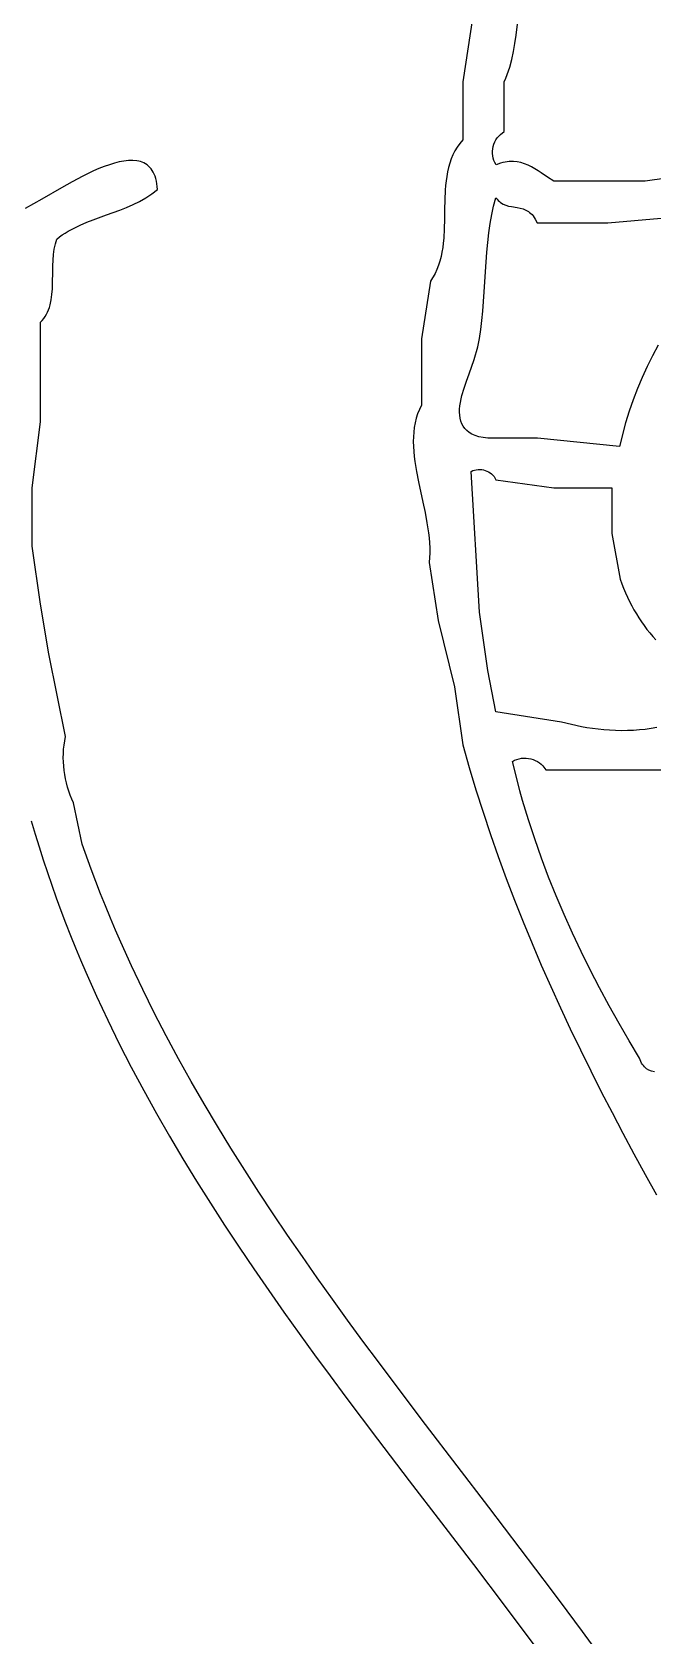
# Model space of a CAD drawing. Extents: x -38.8 to 24, y -17.1 to 3.4.
# Drawn here: x -34.917 to -34.167, y -3.074 to -1.138 of the extents above; entities that cross this region are included whole.
import ezdxf

# ---------------------------------------------------------------- set-up
doc = ezdxf.new("R2010")
doc.units = 0

msp = doc.modelspace()

# ---------------------------------------------------------------- linework, layer by layer
at = {"color": 7, "linetype": 'CONTINUOUS'}
for p, q in [((-34.384314, -1.119146), (-34.396435, -1.198553)), ((-34.332241, -1.142276), (-34.329648, -1.122382)), ((-34.335314, -1.161888), (-34.333662, -1.152144)), ((-34.333662, -1.152144), (-34.332241, -1.142276)), ((-34.339752, -1.18079), (-34.337307, -1.171454)), ((-34.337307, -1.171454), (-34.335314, -1.161888)), ((-34.396435, -1.198553), (-34.396435, -1.268553)), ((-34.346435, -1.198553), (-34.344505, -1.194242)), ((-34.346435, -1.258553), (-34.346435, -1.198553)), ((-34.344505, -1.194242), (-34.342757, -1.18984)), ((-34.342757, -1.18984), (-34.341177, -1.185354)), ((-34.341177, -1.185354), (-34.339752, -1.18079)), ((-34.400034, -1.272806), (-34.40321, -1.277247)), ((-34.396435, -1.268553), (-34.400034, -1.272806)), ((-34.360232, -1.279294), (-34.359663, -1.276488)), ((-34.359663, -1.276488), (-34.358836, -1.273746)), ((-34.358836, -1.273746), (-34.357758, -1.271094)), ((-34.357758, -1.271094), (-34.356438, -1.268558)), ((-34.356438, -1.268558), (-34.354881, -1.266166)), ((-34.354881, -1.266166), (-34.353095, -1.263943)), ((-34.353095, -1.263943), (-34.351087, -1.261916)), ((-34.351087, -1.261916), (-34.346435, -1.258553)), ((-34.811357, -1.295127), (-34.817249, -1.296622)), ((-34.805676, -1.294054), (-34.811357, -1.295127)), ((-34.800238, -1.293445), (-34.805676, -1.294054)), ((-34.795073, -1.293337), (-34.800238, -1.293445)), ((-34.79021, -1.293771), (-34.795073, -1.293337)), ((-34.787902, -1.294202), (-34.79021, -1.293771)), ((-34.785681, -1.294784), (-34.787902, -1.294202)), ((-34.783551, -1.29552), (-34.785681, -1.294784)), ((-34.781515, -1.296416), (-34.783551, -1.29552)), ((-34.779578, -1.297477), (-34.781515, -1.296416)), ((-34.410475, -1.291582), (-34.412231, -1.296658)), ((-34.408404, -1.286647), (-34.410475, -1.291582)), ((-34.405991, -1.281865), (-34.408404, -1.286647)), ((-34.40321, -1.277247), (-34.405991, -1.281865)), ((-34.360569, -1.284995), (-34.360536, -1.282139)), ((-34.360322, -1.287836), (-34.360569, -1.284995)), ((-34.360536, -1.282139), (-34.360232, -1.279294)), ((-34.359789, -1.290637), (-34.360322, -1.287836)), ((-34.358962, -1.29337), (-34.359789, -1.290637)), ((-34.357835, -1.29601), (-34.358962, -1.29337)), ((-34.3564, -1.29853), (-34.357835, -1.29601)), ((-34.348104, -1.295828), (-34.350805, -1.29655)), ((-34.345463, -1.295273), (-34.348104, -1.295828)), ((-34.340357, -1.294639), (-34.345463, -1.295273)), ((-34.335465, -1.294591), (-34.340357, -1.294639)), ((-34.330768, -1.295071), (-34.335465, -1.294591)), ((-34.326248, -1.29602), (-34.330768, -1.295071)), ((-34.321884, -1.297381), (-34.326248, -1.29602)), ((-34.855356, -1.312299), (-34.868378, -1.319138)), ((-34.848829, -1.309084), (-34.855356, -1.312299)), ((-34.842332, -1.306058), (-34.848829, -1.309084)), ((-34.835895, -1.303259), (-34.842332, -1.306058)), ((-34.829549, -1.300728), (-34.835895, -1.303259)), ((-34.823324, -1.298502), (-34.829549, -1.300728)), ((-34.817249, -1.296622), (-34.823324, -1.298502)), ((-34.777744, -1.298707), (-34.779578, -1.297477)), ((-34.776015, -1.300112), (-34.777744, -1.298707)), ((-34.774396, -1.301695), (-34.776015, -1.300112)), ((-34.772891, -1.303463), (-34.774396, -1.301695)), ((-34.771504, -1.30542), (-34.772891, -1.303463)), ((-34.770238, -1.307571), (-34.771504, -1.30542)), ((-34.769096, -1.309921), (-34.770238, -1.307571)), ((-34.768084, -1.312474), (-34.769096, -1.309921)), ((-34.767204, -1.315236), (-34.768084, -1.312474)), ((-34.766461, -1.318212), (-34.767204, -1.315236)), ((-34.415883, -1.312611), (-34.416651, -1.318132)), ((-34.414909, -1.307184), (-34.415883, -1.312611)), ((-34.4137, -1.301863), (-34.414909, -1.307184)), ((-34.412231, -1.296658), (-34.4137, -1.301863)), ((-34.350805, -1.29655), (-34.3564, -1.29853)), ((-34.317657, -1.299095), (-34.321884, -1.297381)), ((-34.313547, -1.301104), (-34.317657, -1.299095)), ((-34.309536, -1.303351), (-34.313547, -1.301104)), ((-34.305603, -1.305776), (-34.309536, -1.303351)), ((-34.301729, -1.308322), (-34.305603, -1.305776)), ((-34.294081, -1.313545), (-34.301729, -1.308322)), ((-34.286435, -1.318553), (-34.294081, -1.313545)), ((-34.106435, -1.308553), (-34.176435, -1.318553)), ((-34.881156, -1.326263), (-34.905008, -1.340117)), ((-34.868378, -1.319138), (-34.881156, -1.326263)), ((-34.775697, -1.336202), (-34.772085, -1.333773)), ((-34.772085, -1.333773), (-34.765088, -1.328468)), ((-34.765858, -1.321406), (-34.766461, -1.318212)), ((-34.765399, -1.324823), (-34.765858, -1.321406)), ((-34.765088, -1.328468), (-34.765399, -1.324823)), ((-34.417673, -1.329404), (-34.418191, -1.340907)), ((-34.417238, -1.323733), (-34.417673, -1.329404)), ((-34.416651, -1.318132), (-34.417238, -1.323733)), ((-34.231435, -1.318553), (-34.286435, -1.318553)), ((-34.176435, -1.318553), (-34.231435, -1.318553)), ((-34.905008, -1.340117), (-34.924968, -1.351354)), ((-34.826764, -1.359103), (-34.810585, -1.353178)), ((-34.810585, -1.353178), (-34.80257, -1.349981)), ((-34.80257, -1.349981), (-34.794667, -1.346521)), ((-34.794667, -1.346521), (-34.78692, -1.34272)), ((-34.78692, -1.34272), (-34.779378, -1.338497)), ((-34.779378, -1.338497), (-34.775697, -1.336202)), ((-34.418419, -1.352545), (-34.418574, -1.364223)), ((-34.418191, -1.340907), (-34.418419, -1.352545)), ((-34.361622, -1.358766), (-34.359265, -1.348402)), ((-34.359265, -1.348402), (-34.356435, -1.338553)), ((-34.356435, -1.338553), (-34.355136, -1.340225)), ((-34.356435, -1.338553), (-34.356435, -1.338553)), ((-34.355136, -1.340225), (-34.353774, -1.341704)), ((-34.353774, -1.341704), (-34.352352, -1.343004)), ((-34.352352, -1.343004), (-34.350877, -1.34414)), ((-34.350877, -1.34414), (-34.347783, -1.345977)), ((-34.347783, -1.345977), (-34.344529, -1.347333)), ((-34.344529, -1.347333), (-34.341154, -1.348325)), ((-34.341154, -1.348325), (-34.337696, -1.349069)), ((-34.337696, -1.349069), (-34.330682, -1.350288)), ((-34.330682, -1.350288), (-34.327202, -1.350995)), ((-34.327202, -1.350995), (-34.323791, -1.351925)), ((-34.323791, -1.351925), (-34.320486, -1.353194)), ((-34.320486, -1.353194), (-34.317326, -1.35492)), ((-34.865932, -1.374893), (-34.858429, -1.371305)), ((-34.858429, -1.371305), (-34.850715, -1.368012)), ((-34.850715, -1.368012), (-34.842835, -1.364933)), ((-34.842835, -1.364933), (-34.826764, -1.359103)), ((-34.418574, -1.364223), (-34.418871, -1.375845)), ((-34.365159, -1.380753), (-34.363567, -1.369574)), ((-34.363567, -1.369574), (-34.361622, -1.358766)), ((-34.317326, -1.35492), (-34.315813, -1.35599)), ((-34.315813, -1.35599), (-34.314349, -1.357219)), ((-34.314349, -1.357219), (-34.312941, -1.358621)), ((-34.312941, -1.358621), (-34.311593, -1.36021)), ((-34.311593, -1.36021), (-34.310309, -1.362)), ((-34.310309, -1.362), (-34.309095, -1.364008)), ((-34.309095, -1.364008), (-34.306894, -1.368732)), ((-34.306894, -1.368732), (-34.221435, -1.368553)), ((-34.221435, -1.368553), (-34.106435, -1.358553)), ((-34.888517, -1.394143), (-34.886709, -1.388219)), ((-34.886709, -1.388219), (-34.88346, -1.385673)), ((-34.88346, -1.385673), (-34.880118, -1.38327)), ((-34.880118, -1.38327), (-34.876688, -1.381001)), ((-34.876688, -1.381001), (-34.873177, -1.378855)), ((-34.873177, -1.378855), (-34.865932, -1.374893)), ((-34.420053, -1.392968), (-34.420751, -1.398544)), ((-34.419525, -1.387317), (-34.420053, -1.392968)), ((-34.418871, -1.375845), (-34.419525, -1.387317)), ((-34.36752, -1.403946), (-34.366457, -1.392235)), ((-34.366457, -1.392235), (-34.365159, -1.380753)), ((-34.891158, -1.413624), (-34.890645, -1.406905)), ((-34.890645, -1.406905), (-34.889797, -1.400391)), ((-34.889797, -1.400391), (-34.888517, -1.394143)), ((-34.422765, -1.40943), (-34.424135, -1.414716)), ((-34.421646, -1.404036), (-34.422765, -1.40943)), ((-34.420751, -1.398544), (-34.421646, -1.404036)), ((-34.369181, -1.427778), (-34.36752, -1.403946)), ((-34.891796, -1.44136), (-34.891566, -1.427439)), ((-34.891566, -1.427439), (-34.891433, -1.420488)), ((-34.891433, -1.420488), (-34.891158, -1.413624)), ((-34.430017, -1.4298), (-34.435687, -1.439093)), ((-34.427734, -1.424913), (-34.430017, -1.4298)), ((-34.425782, -1.419881), (-34.427734, -1.424913)), ((-34.424135, -1.414716), (-34.425782, -1.419881)), ((-34.370617, -1.45168), (-34.369181, -1.427778)), ((-34.892623, -1.454909), (-34.892086, -1.448211)), ((-34.892086, -1.448211), (-34.891796, -1.44136)), ((-34.435687, -1.439093), (-34.446435, -1.508553)), ((-34.896678, -1.473491), (-34.895677, -1.470595)), ((-34.895677, -1.470595), (-34.894822, -1.467609)), ((-34.894822, -1.467609), (-34.893502, -1.461395)), ((-34.893502, -1.461395), (-34.892623, -1.454909)), ((-34.372303, -1.475085), (-34.371399, -1.46348)), ((-34.371399, -1.46348), (-34.370617, -1.45168)), ((-34.906435, -1.488553), (-34.904302, -1.486356)), ((-34.906435, -1.548553), (-34.906435, -1.488553)), ((-34.904302, -1.486356), (-34.902388, -1.484023)), ((-34.902388, -1.484023), (-34.90068, -1.481563)), ((-34.90068, -1.481563), (-34.899168, -1.478983)), ((-34.899168, -1.478983), (-34.897837, -1.47629)), ((-34.897837, -1.47629), (-34.896678, -1.473491)), ((-34.374714, -1.497425), (-34.373388, -1.486424)), ((-34.373388, -1.486424), (-34.372303, -1.475085)), ((-34.446435, -1.508553), (-34.446435, -1.588553)), ((-34.378325, -1.518134), (-34.376339, -1.508019)), ((-34.376339, -1.508019), (-34.374714, -1.497425)), ((-34.382869, -1.533698), (-34.378325, -1.518134)), ((-34.160651, -1.516105), (-34.167412, -1.529024)), ((-34.388981, -1.550748), (-34.382869, -1.533698)), ((-34.173845, -1.54208), (-34.179923, -1.555287)), ((-34.167412, -1.529024), (-34.173845, -1.54208)), ((-34.906435, -1.608553), (-34.906435, -1.548553)), ((-34.395014, -1.56829), (-34.39211, -1.55952)), ((-34.39211, -1.55952), (-34.388981, -1.550748)), ((-34.179923, -1.555287), (-34.185621, -1.568655)), ((-34.39994, -1.589393), (-34.399324, -1.585328)), ((-34.399324, -1.585328), (-34.398498, -1.58117)), ((-34.398498, -1.58117), (-34.397487, -1.576934)), ((-34.397487, -1.576934), (-34.395014, -1.56829)), ((-34.190911, -1.582197), (-34.195765, -1.595924)), ((-34.185621, -1.568655), (-34.190911, -1.582197)), ((-34.452732, -1.60439), (-34.454072, -1.609867)), ((-34.451028, -1.599008), (-34.452732, -1.60439)), ((-34.448937, -1.593727), (-34.451028, -1.599008)), ((-34.446435, -1.588553), (-34.448937, -1.593727)), ((-34.400436, -1.597178), (-34.400319, -1.593348)), ((-34.400266, -1.600869), (-34.400436, -1.597178)), ((-34.400319, -1.593348), (-34.39994, -1.589393)), ((-34.399783, -1.604403), (-34.400266, -1.600869)), ((-34.39896, -1.607766), (-34.399783, -1.604403)), ((-34.195765, -1.595924), (-34.200158, -1.609848)), ((-34.916435, -1.688553), (-34.906435, -1.608553)), ((-34.45575, -1.621083), (-34.456134, -1.626812)), ((-34.45507, -1.615433), (-34.45575, -1.621083)), ((-34.454072, -1.609867), (-34.45507, -1.615433)), ((-34.397773, -1.610942), (-34.39896, -1.607766)), ((-34.396195, -1.613916), (-34.397773, -1.610942)), ((-34.394202, -1.616672), (-34.396195, -1.613916)), ((-34.391766, -1.619194), (-34.394202, -1.616672)), ((-34.388863, -1.621467), (-34.391766, -1.619194)), ((-34.385467, -1.623476), (-34.388863, -1.621467)), ((-34.381551, -1.625204), (-34.385467, -1.623476)), ((-34.377091, -1.626637), (-34.381551, -1.625204)), ((-34.200158, -1.609848), (-34.207448, -1.638334)), ((-34.456134, -1.626812), (-34.456246, -1.632612)), ((-34.456246, -1.632612), (-34.456108, -1.638479)), ((-34.456108, -1.638479), (-34.455745, -1.644406)), ((-34.455745, -1.644406), (-34.455177, -1.650388)), ((-34.372061, -1.627758), (-34.377091, -1.626637)), ((-34.366435, -1.628553), (-34.372061, -1.627758)), ((-34.306435, -1.628553), (-34.366435, -1.628553)), ((-34.207448, -1.638334), (-34.306435, -1.628553)), ((-34.455177, -1.650388), (-34.45443, -1.65642)), ((-34.45443, -1.65642), (-34.452486, -1.668607)), ((-34.452486, -1.668607), (-34.450096, -1.680921)), ((-34.450096, -1.680921), (-34.444717, -1.705747)), ((-34.386435, -1.668553), (-34.384426, -1.667636)), ((-34.376435, -1.838553), (-34.386435, -1.668553)), ((-34.386435, -1.668553), (-34.386435, -1.668553)), ((-34.384426, -1.667636), (-34.382346, -1.666947)), ((-34.382346, -1.666947), (-34.380213, -1.666482)), ((-34.380213, -1.666482), (-34.378046, -1.666236)), ((-34.378046, -1.666236), (-34.375865, -1.666204)), ((-34.375865, -1.666204), (-34.373689, -1.666381)), ((-34.373689, -1.666381), (-34.371538, -1.666762)), ((-34.371538, -1.666762), (-34.36943, -1.667342)), ((-34.36943, -1.667342), (-34.367384, -1.668116)), ((-34.367384, -1.668116), (-34.365421, -1.669079)), ((-34.365421, -1.669079), (-34.363558, -1.670227)), ((-34.363558, -1.670227), (-34.361816, -1.671553)), ((-34.361816, -1.671553), (-34.360213, -1.673054)), ((-34.360213, -1.673054), (-34.35877, -1.674725)), ((-34.35877, -1.674725), (-34.356435, -1.678553)), ((-34.356435, -1.678553), (-34.286435, -1.688553)), ((-34.916435, -1.758553), (-34.916435, -1.688553)), ((-34.286435, -1.688553), (-34.216435, -1.688553)), ((-34.216435, -1.688553), (-34.216435, -1.743553)), ((-34.444717, -1.705747), (-34.442095, -1.718167)), ((-34.442095, -1.718167), (-34.439765, -1.73053)), ((-34.439765, -1.73053), (-34.43791, -1.74279)), ((-34.906435, -1.828553), (-34.916435, -1.758553)), ((-34.43791, -1.74279), (-34.437217, -1.748866)), ((-34.437217, -1.748866), (-34.436713, -1.7549)), ((-34.436713, -1.7549), (-34.43642, -1.760885)), ((-34.43642, -1.760885), (-34.43636, -1.766815)), ((-34.216435, -1.743553), (-34.206435, -1.798553)), ((-34.43636, -1.766815), (-34.437034, -1.778488)), ((-34.437034, -1.778488), (-34.426435, -1.848553)), ((-34.206435, -1.798553), (-34.204449, -1.804118)), ((-34.204449, -1.804118), (-34.202332, -1.809599)), ((-34.202332, -1.809599), (-34.200084, -1.814993)), ((-34.200084, -1.814993), (-34.197709, -1.820296)), ((-34.896435, -1.888553), (-34.906435, -1.828553)), ((-34.197709, -1.820296), (-34.195207, -1.825506)), ((-34.195207, -1.825506), (-34.19258, -1.830619)), ((-34.19258, -1.830619), (-34.189828, -1.835632)), ((-34.189828, -1.835632), (-34.186955, -1.840542)), ((-34.426435, -1.848553), (-34.406435, -1.928553)), ((-34.366435, -1.908553), (-34.376435, -1.838553)), ((-34.186955, -1.840542), (-34.183961, -1.845345)), ((-34.183961, -1.845345), (-34.180848, -1.850039)), ((-34.180848, -1.850039), (-34.177617, -1.85462)), ((-34.177617, -1.85462), (-34.174269, -1.859084)), ((-34.174269, -1.859084), (-34.170808, -1.863429)), ((-34.170808, -1.863429), (-34.167232, -1.867651)), ((-34.167232, -1.867651), (-34.163546, -1.871747)), ((-34.886435, -1.938553), (-34.896435, -1.888553)), ((-34.356435, -1.958553), (-34.366435, -1.908553)), ((-34.406435, -1.928553), (-34.396435, -1.998553)), ((-34.876435, -1.988553), (-34.886435, -1.938553)), ((-34.277197, -1.971278), (-34.356435, -1.958553)), ((-34.253228, -1.976743), (-34.277197, -1.971278)), ((-34.878047, -1.998676), (-34.876435, -1.988553)), ((-34.246702, -1.977847), (-34.253228, -1.976743)), ((-34.240008, -1.978823), (-34.246702, -1.977847)), ((-34.233172, -1.979657), (-34.240008, -1.978823)), ((-34.226217, -1.980338), (-34.233172, -1.979657)), ((-34.219167, -1.980854), (-34.226217, -1.980338)), ((-34.212045, -1.981192), (-34.219167, -1.980854)), ((-34.204876, -1.98134), (-34.212045, -1.981192)), ((-34.197682, -1.981286), (-34.204876, -1.98134)), ((-34.190487, -1.981017), (-34.197682, -1.981286)), ((-34.183316, -1.980522), (-34.190487, -1.981017)), ((-34.176192, -1.979788), (-34.183316, -1.980522)), ((-34.169139, -1.978804), (-34.176192, -1.979788)), ((-34.16218, -1.977556), (-34.169139, -1.978804)), ((-34.878909, -2.014015), (-34.878828, -2.008892)), ((-34.878828, -2.008892), (-34.878541, -2.003776)), ((-34.878541, -2.003776), (-34.878047, -1.998676)), ((-34.396435, -1.998553), (-34.388738, -2.025786)), ((-34.878785, -2.019137), (-34.878909, -2.014015)), ((-34.878456, -2.024251), (-34.878785, -2.019137)), ((-34.877924, -2.029348), (-34.878456, -2.024251)), ((-34.877188, -2.03442), (-34.877924, -2.029348)), ((-34.388738, -2.025786), (-34.380611, -2.05286)), ((-34.336435, -2.018553), (-34.333903, -2.017127)), ((-34.330655, -2.042085), (-34.336435, -2.018553)), ((-34.336435, -2.018553), (-34.336435, -2.018553)), ((-34.333903, -2.017127), (-34.331254, -2.016008)), ((-34.331254, -2.016008), (-34.328514, -2.015187)), ((-34.328514, -2.015187), (-34.325709, -2.014658)), ((-34.325709, -2.014658), (-34.322866, -2.014415)), ((-34.322866, -2.014415), (-34.320009, -2.01445)), ((-34.320009, -2.01445), (-34.317166, -2.014756)), ((-34.317166, -2.014756), (-34.314361, -2.015326)), ((-34.314361, -2.015326), (-34.311621, -2.016153)), ((-34.311621, -2.016153), (-34.308972, -2.01723)), ((-34.308972, -2.01723), (-34.30644, -2.01855)), ((-34.30644, -2.01855), (-34.30405, -2.020107)), ((-34.30405, -2.020107), (-34.301828, -2.021892)), ((-34.301828, -2.021892), (-34.299802, -2.0239)), ((-34.299802, -2.0239), (-34.296435, -2.028553)), ((-34.296435, -2.028553), (-34.226435, -2.028553)), ((-34.226435, -2.028553), (-34.156435, -2.028553)), ((-34.876251, -2.039459), (-34.877188, -2.03442)), ((-34.875113, -2.044457), (-34.876251, -2.039459)), ((-34.873774, -2.049406), (-34.875113, -2.044457)), ((-34.872237, -2.054298), (-34.873774, -2.049406)), ((-34.327528, -2.05381), (-34.330655, -2.042085)), ((-34.8705, -2.059126), (-34.872237, -2.054298)), ((-34.868566, -2.06388), (-34.8705, -2.059126)), ((-34.866435, -2.068553), (-34.868566, -2.06388)), ((-34.856095, -2.118435), (-34.866435, -2.068553)), ((-34.380611, -2.05286), (-34.372068, -2.079779)), ((-34.324247, -2.065507), (-34.327528, -2.05381)), ((-34.320816, -2.077174), (-34.324247, -2.065507)), ((-34.372068, -2.079779), (-34.363121, -2.106546)), ((-34.317237, -2.08881), (-34.320816, -2.077174)), ((-34.309651, -2.111985), (-34.317237, -2.08881)), ((-34.917667, -2.090309), (-34.91303, -2.106031)), ((-34.91303, -2.106031), (-34.90823, -2.121653)), ((-34.363121, -2.106546), (-34.353786, -2.133163)), ((-34.90823, -2.121653), (-34.903267, -2.137175)), ((-34.84529, -2.148447), (-34.856095, -2.118435)), ((-34.301516, -2.135021), (-34.309651, -2.111985)), ((-34.903267, -2.137175), (-34.898146, -2.1526)), ((-34.353786, -2.133163), (-34.344075, -2.159634)), ((-34.292856, -2.15791), (-34.301516, -2.135021)), ((-34.898146, -2.1526), (-34.892868, -2.167928)), ((-34.83967, -2.163323), (-34.84529, -2.148447)), ((-34.833908, -2.178115), (-34.83967, -2.163323)), ((-34.344075, -2.159634), (-34.334001, -2.185962)), ((-34.283699, -2.180642), (-34.292856, -2.15791)), ((-34.892868, -2.167928), (-34.887436, -2.183162)), ((-34.887436, -2.183162), (-34.881854, -2.198303)), ((-34.828007, -2.192823), (-34.833908, -2.178115)), ((-34.334001, -2.185962), (-34.32358, -2.212151)), ((-34.27407, -2.203207), (-34.283699, -2.180642)), ((-34.881854, -2.198303), (-34.876124, -2.213353)), ((-34.82197, -2.207451), (-34.828007, -2.192823)), ((-34.263996, -2.225596), (-34.27407, -2.203207)), ((-34.876124, -2.213353), (-34.870248, -2.228314)), ((-34.815799, -2.221998), (-34.82197, -2.207451)), ((-34.809496, -2.236467), (-34.815799, -2.221998)), ((-34.32358, -2.212151), (-34.312823, -2.238203)), ((-34.870248, -2.228314), (-34.864229, -2.243187)), ((-34.864229, -2.243187), (-34.858071, -2.257974)), ((-34.796507, -2.265175), (-34.809496, -2.236467)), ((-34.312823, -2.238203), (-34.301744, -2.264122)), ((-34.253502, -2.247799), (-34.263996, -2.225596)), ((-34.858071, -2.257974), (-34.851775, -2.272676)), ((-34.242615, -2.269807), (-34.253502, -2.247799)), ((-34.851775, -2.272676), (-34.845346, -2.287296)), ((-34.783023, -2.293588), (-34.796507, -2.265175)), ((-34.301744, -2.264122), (-34.290358, -2.289911)), ((-34.23136, -2.29161), (-34.242615, -2.269807)), ((-34.845346, -2.287296), (-34.838784, -2.301835)), ((-34.838784, -2.301835), (-34.825276, -2.330676)), ((-34.769066, -2.321717), (-34.783023, -2.293588)), ((-34.290358, -2.289911), (-34.278677, -2.315573)), ((-34.219764, -2.313199), (-34.23136, -2.29161)), ((-34.754657, -2.349575), (-34.769066, -2.321717)), ((-34.278677, -2.315573), (-34.266715, -2.341112)), ((-34.207853, -2.334564), (-34.219764, -2.313199)), ((-34.825276, -2.330676), (-34.811274, -2.359212)), ((-34.266715, -2.341112), (-34.254487, -2.36653)), ((-34.195653, -2.355696), (-34.207853, -2.334564)), ((-34.811274, -2.359212), (-34.7968, -2.387458)), ((-34.739816, -2.377173), (-34.754657, -2.349575)), ((-34.183189, -2.376585), (-34.195653, -2.355696)), ((-34.724563, -2.404523), (-34.739816, -2.377173)), ((-34.254487, -2.36653), (-34.242004, -2.391831)), ((-34.18062, -2.382409), (-34.183189, -2.376585)), ((-34.7968, -2.387458), (-34.781876, -2.415426)), ((-34.242004, -2.391831), (-34.229281, -2.417018)), ((-34.179589, -2.384039), (-34.18062, -2.382409)), ((-34.178475, -2.385524), (-34.179589, -2.384039)), ((-34.177281, -2.386866), (-34.178475, -2.385524)), ((-34.174665, -2.389148), (-34.177281, -2.386866)), ((-34.171762, -2.390926), (-34.174665, -2.389148)), ((-34.168595, -2.39224), (-34.171762, -2.390926)), ((-34.165186, -2.393133), (-34.168595, -2.39224)), ((-34.781876, -2.415426), (-34.766523, -2.44313)), ((-34.70892, -2.431638), (-34.724563, -2.404523)), ((-34.229281, -2.417018), (-34.216332, -2.442094)), ((-34.692908, -2.45853), (-34.70892, -2.431638)), ((-34.766523, -2.44313), (-34.750763, -2.470583)), ((-34.216332, -2.442094), (-34.203169, -2.467063)), ((-34.750763, -2.470583), (-34.734618, -2.497799)), ((-34.676547, -2.485211), (-34.692908, -2.45853)), ((-34.203169, -2.467063), (-34.189807, -2.491927)), ((-34.659858, -2.511692), (-34.676547, -2.485211)), ((-34.189807, -2.491927), (-34.176259, -2.51669)), ((-34.734618, -2.497799), (-34.71811, -2.524791)), ((-34.642862, -2.537987), (-34.659858, -2.511692)), ((-34.71811, -2.524791), (-34.70126, -2.551572)), ((-34.176259, -2.51669), (-34.162539, -2.541354)), ((-34.70126, -2.551572), (-34.684092, -2.578155)), ((-34.625579, -2.564106), (-34.642862, -2.537987)), ((-34.608031, -2.590063), (-34.625579, -2.564106)), ((-34.684092, -2.578155), (-34.666626, -2.604555)), ((-34.590238, -2.615868), (-34.608031, -2.590063)), ((-34.666626, -2.604555), (-34.648884, -2.630784)), ((-34.648884, -2.630784), (-34.630888, -2.656855)), ((-34.57222, -2.641535), (-34.590238, -2.615868)), ((-34.554, -2.667075), (-34.57222, -2.641535)), ((-34.630888, -2.656855), (-34.61266, -2.682783)), ((-34.535597, -2.6925), (-34.554, -2.667075)), ((-34.61266, -2.682783), (-34.594222, -2.70858)), ((-34.594222, -2.70858), (-34.575595, -2.73426)), ((-34.517032, -2.717823), (-34.535597, -2.6925)), ((-34.498326, -2.743055), (-34.517032, -2.717823)), ((-34.575595, -2.73426), (-34.556802, -2.759835)), ((-34.4795, -2.768209), (-34.498326, -2.743055)), ((-34.556802, -2.759835), (-34.537865, -2.785321)), ((-34.537865, -2.785321), (-34.499643, -2.836073)), ((-34.441571, -2.818329), (-34.4795, -2.768209)), ((-34.40341, -2.86828), (-34.441571, -2.818329)), ((-34.499643, -2.836073), (-34.461104, -2.886624)), ((-34.365184, -2.918159), (-34.40341, -2.86828)), ((-34.461104, -2.886624), (-34.422423, -2.93708)), ((-34.327059, -2.968062), (-34.365184, -2.918159)), ((-34.422423, -2.93708), (-34.383776, -2.987547)), ((-34.289201, -3.018085), (-34.327059, -2.968062)), ((-34.383776, -2.987547), (-34.345335, -3.038134)), ((-34.270424, -3.043172), (-34.289201, -3.018085)), ((-34.345335, -3.038134), (-34.307277, -3.088945)), ((-34.251776, -3.068325), (-34.270424, -3.043172)), ((-34.233279, -3.093557), (-34.251776, -3.068325))]:
    msp.add_line(p, q, dxfattribs=at)

doc.saveas('drawing.dxf')
